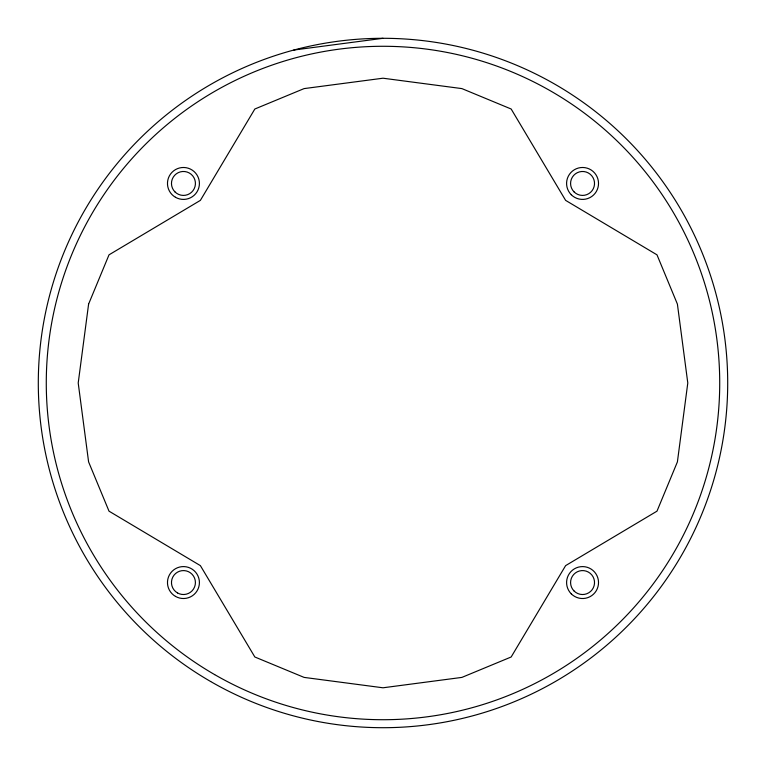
<?xml version="1.0" encoding="UTF-8"?>
<svg xmlns="http://www.w3.org/2000/svg" width="766" height="766" viewBox="0 0 766 766"><rect width="100%" height="100%" fill="white"/><g stroke="black" fill="none" stroke-linecap="round" stroke-linejoin="round"><path stroke-width="1.15" d="M293.79 50.049L383 38.3M88.597 304.112L78.209 383L88.597 461.888L109.011 511.161L200.376 565.624L254.839 656.989L304.112 677.403L383 687.791L461.888 677.403L511.161 656.989L565.624 565.624L656.989 511.161L677.403 461.888L687.791 383L677.403 304.112L656.989 254.839L565.624 200.376L511.161 109.011L461.888 88.597L383 78.209L304.112 88.597L254.839 109.011L200.376 200.376L109.011 254.839L88.597 304.112M210.65 681.52A344.7 344.7 0 0 0 727.7 383A344.7 344.7 0 0 0 210.65 84.48A344.7 344.7 0 0 0 210.65 681.52M571.264 194.736A15.962 15.962 0 0 0 597.978 187.574A15.962 15.962 0 0 0 578.426 168.022A15.962 15.962 0 0 0 571.264 194.736M571.264 593.842A15.962 15.962 0 0 0 597.978 586.689A15.962 15.962 0 0 0 578.426 567.137A15.962 15.962 0 0 0 571.264 593.842M175.462 596.379A15.962 15.962 0 0 0 199.409 582.553A15.962 15.962 0 0 0 175.462 568.726A15.962 15.962 0 0 0 175.462 596.379M214.643 674.607A336.714 336.714 0 0 0 719.714 383A336.714 336.714 0 0 0 214.643 91.393A336.714 336.714 0 0 0 214.643 674.607M175.462 197.274A15.962 15.962 0 0 0 199.409 183.447A15.962 15.962 0 0 0 175.462 169.621A15.962 15.962 0 0 0 175.462 197.274M574.088 591.017A11.969 11.969 0 0 0 594.119 585.655A11.969 11.969 0 0 0 579.46 570.986A11.969 11.969 0 0 0 574.088 591.017M174.983 191.912A11.969 11.969 0 0 0 195.014 186.54A11.969 11.969 0 0 0 180.345 171.881A11.969 11.969 0 0 0 174.983 191.912M574.088 191.912A11.969 11.969 0 0 0 594.119 186.54A11.969 11.969 0 0 0 579.46 171.881A11.969 11.969 0 0 0 574.088 191.912M177.463 592.922A11.969 11.969 0 0 0 195.416 582.553A11.969 11.969 0 0 0 177.463 572.183A11.969 11.969 0 0 0 177.463 592.922"/></g></svg>
